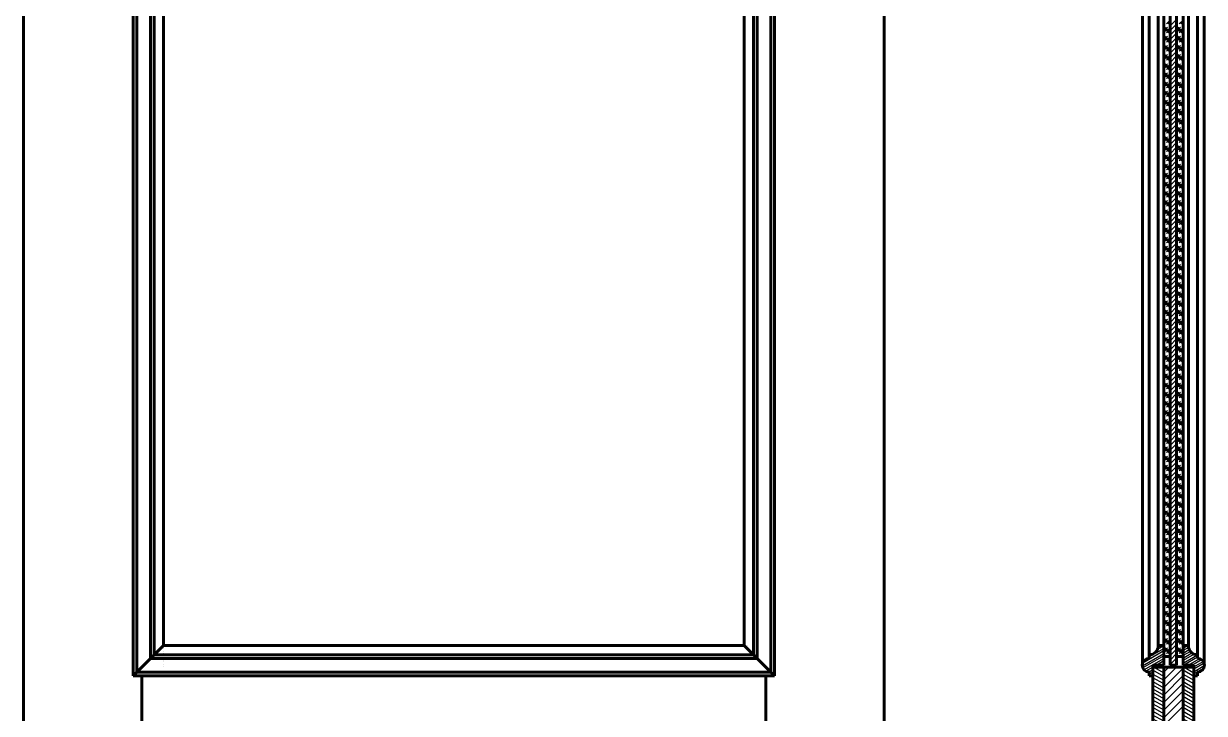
# Model space of a CAD drawing. Header units: inches. Extents: x -4554 to 14101, y -13650 to 2449.
# Drawn here: x 3000 to 4098, y -8783 to -8141 of the extents above; entities that cross this region are included whole.
import ezdxf

# ---------------------------------------------------------------- set-up
doc = ezdxf.new("R2010")
doc.units = ezdxf.units.IN
doc.layers.add('Слой1', color=7, linetype='Continuous')

# ---------------------------------------------------------------- blocks, each defined once
blk = doc.blocks.new('*B199')
at = {"layer": 'Слой1', "linetype": 'Continuous'}
for p, q in [((4078, -8722.3), (4082, -8720)), ((4083.2, -8721.6), (4078, -8724.6)), ((4078, -8726.9), (4083.8, -8723.6)), ((4084.8, -8725.3), (4078, -8729.2)), ((4078, -8731.5), (4086.3, -8726.7)), ((4088.3, -8727.9), (4078, -8733.9)), ((4078, -8736.2), (4091.3, -8728.5)), ((4091.5, -8730.7), (4078.8, -8738)), ((4082.8, -8738), (4093.1, -8732.1)), ((4095.3, -8733.1), (4086.8, -8738)), ((4088, -8739.6), (4096.7, -8734.6)), ((4097.6, -8736.4), (4088, -8741.9)), ((4088, -8744.2), (4097.8, -8738.6)), ((4097.1, -8741.3), (4088, -8746.6)), ((4089.5, -8748), (4091.5, -8746.8))]:
    blk.add_line(p, q, dxfattribs=at)
blk = doc.blocks.new('*B200')
at = {"layer": 'Слой1', "linetype": 'Continuous'}
for p, q in [((4040.2, -8738.7), (4060, -8727.2)), ((4060, -8724.9), (4040.5, -8736.2)), ((4046.5, -8730.4), (4060, -8722.6)), ((4060, -8720.3), (4054.2, -8723.6)), ((4055, -8720.9), (4056.5, -8720)), ((4060, -8729.5), (4040.6, -8740.7)), ((4041.7, -8742.4), (4060, -8731.8)), ((4060, -8734.1), (4053.3, -8738)), ((4057.3, -8738), (4060, -8736.5)), ((4050, -8739.9), (4043.3, -8743.8)), ((4045.9, -8744.6), (4050, -8742.2)), ((4050, -8744.5), (4046.5, -8746.6)), ((4048, -8748), (4050, -8746.8))]:
    blk.add_line(p, q, dxfattribs=at)
blk = doc.blocks.new('*B203')
at = {"layer": 'Слой1', "linetype": 'Continuous'}
for p, q in [((4088, -8748.7), (4078, -8742.9)), ((4078, -8746.4), (4088, -8752.1)), ((4088, -8755.6), (4078, -8749.8)), ((4079, -8740), (4088, -8745.2)), ((4088, -8741.7), (4085, -8740)), ((4078, -8753.3), (4088, -8759.1)), ((4088, -8762.5), (4078, -8756.7)), ((4078, -8760.2), (4088, -8766)), ((4088, -8769.4), (4078, -8763.7)), ((4078, -8767.1), (4088, -8772.9)), ((4088, -8776.4), (4078, -8770.6)), ((4078, -8774.1), (4088, -8779.8)), ((4088, -8783.3), (4078, -8777.5)), ((4078, -8781), (4088, -8786.8)), ((4088, -8790.2), (4078, -8784.5)), ((4078, -8787.9), (4088, -8793.7)), ((4088, -8797.2), (4078, -8791.4)), ((4078, -8794.8), (4088, -8800.6)), ((4088, -8804.1), (4078, -8798.3)), ((4078, -8801.8), (4088, -8807.5)), ((4088, -8811), (4078, -8805.2)), ((4078, -8808.7), (4088, -8814.5)), ((4088, -8817.9), (4078, -8812.2)), ((4078, -8815.6), (4088, -8821.4)), ((4088, -8824.9), (4078, -8819.1)), ((4078, -8822.6), (4088, -8828.3)), ((4088, -8831.8), (4078, -8826)), ((4078, -8829.5), (4088, -8835.3)), ((4088, -8838.7), (4078, -8833)), ((4078, -8836.4), (4088, -8842.2)), ((4088, -8845.7), (4078, -8839.9)), ((4078, -8843.3), (4088, -8849.1)), ((4083.5, -8850), (4078, -8846.8))]:
    blk.add_line(p, q, dxfattribs=at)
blk = doc.blocks.new('*B204')
at = {"layer": 'Слой1', "linetype": 'Continuous'}
for p, q in [((4060, -8748.7), (4050, -8742.9)), ((4050, -8746.4), (4060, -8752.1)), ((4060, -8755.6), (4050, -8749.8)), ((4051, -8740), (4060, -8745.2)), ((4060, -8741.7), (4057, -8740)), ((4050, -8753.3), (4060, -8759.1)), ((4060, -8762.5), (4050, -8756.7)), ((4050, -8760.2), (4060, -8766)), ((4060, -8769.4), (4050, -8763.7)), ((4050, -8767.1), (4060, -8772.9)), ((4060, -8776.4), (4050, -8770.6)), ((4050, -8774.1), (4060, -8779.8)), ((4060, -8783.3), (4050, -8777.5)), ((4050, -8781), (4060, -8786.8)), ((4060, -8790.2), (4050, -8784.5)), ((4050, -8787.9), (4060, -8793.7)), ((4060, -8797.2), (4050, -8791.4)), ((4050, -8794.8), (4060, -8800.6)), ((4060, -8804.1), (4050, -8798.3)), ((4050, -8801.8), (4060, -8807.5)), ((4060, -8811), (4050, -8805.2)), ((4050, -8808.7), (4060, -8814.5)), ((4060, -8817.9), (4050, -8812.2)), ((4050, -8815.6), (4060, -8821.4)), ((4060, -8824.9), (4050, -8819.1)), ((4050, -8822.6), (4060, -8828.3)), ((4060, -8831.8), (4050, -8826)), ((4050, -8829.5), (4060, -8835.3)), ((4060, -8838.7), (4050, -8833)), ((4050, -8836.4), (4060, -8842.2)), ((4060, -8845.7), (4050, -8839.9)), ((4050, -8843.3), (4060, -8849.1)), ((4055.5, -8850), (4050, -8846.8))]:
    blk.add_line(p, q, dxfattribs=at)
blk = doc.blocks.new('*B211')
at = {"layer": 'Слой1', "linetype": 'Continuous'}
for p, q in [((4060, -8751.8), (4071.8, -8740)), ((4064.7, -8740), (4060, -8744.7)), ((4078, -8740.9), (4060, -8758.9)), ((4060, -8765.9), (4078, -8747.9)), ((4078, -8755), (4060, -8773)), ((4060, -8780.1), (4078, -8762.1)), ((4078, -8769.1), (4060, -8787.1)), ((4060, -8794.2), (4078, -8776.2))]:
    blk.add_line(p, q, dxfattribs=at)
blk = doc.blocks.new('*B212')
at = {"layer": 'Слой1', "linetype": 'Continuous'}
for p, q in [((4072, -8137.7), (4066, -8143.7)), ((4066, -8147.9), (4072, -8141.9)), ((4072, -8146.2), (4066, -8152.2)), ((4066, -8156.4), (4072, -8150.4)), ((4072, -8154.6), (4066, -8160.6)), ((4066, -8164.9), (4072, -8158.9)), ((4072, -8163.1), (4066, -8169.1)), ((4066, -8173.4), (4072, -8167.4)), ((4072, -8171.6), (4066, -8177.6)), ((4066, -8181.9), (4072, -8175.9)), ((4072, -8180.1), (4066, -8186.1)), ((4066, -8190.3), (4072, -8184.3)), ((4072, -8188.6), (4066, -8194.6)), ((4066, -8198.8), (4072, -8192.8)), ((4072, -8197.1), (4066, -8203.1)), ((4066, -8207.3), (4072, -8201.3)), ((4072, -8205.5), (4066, -8211.5)), ((4066, -8215.8), (4072, -8209.8)), ((4072, -8214), (4066, -8220)), ((4066, -8224.3), (4072, -8218.3)), ((4072, -8222.5), (4066, -8228.5)), ((4066, -8232.8), (4072, -8226.8)), ((4072, -8231), (4066, -8237)), ((4066, -8241.2), (4072, -8235.2)), ((4072, -8239.5), (4066, -8245.5)), ((4066, -8249.7), (4072, -8243.7)), ((4072, -8248), (4066, -8254)), ((4066, -8258.2), (4072, -8252.2)), ((4072, -8256.5), (4066, -8262.5)), ((4066, -8266.7), (4072, -8260.7)), ((4072, -8264.9), (4066, -8270.9)), ((4066, -8275.2), (4072, -8269.2)), ((4072, -8273.4), (4066, -8279.4)), ((4066, -8283.7), (4072, -8277.7)), ((4072, -8281.9), (4066, -8287.9)), ((4066, -8292.2), (4072, -8286.2)), ((4072, -8290.4), (4066, -8296.4)), ((4066, -8300.6), (4072, -8294.6)), ((4072, -8298.9), (4066, -8304.9)), ((4066, -8309.1), (4072, -8303.1)), ((4072, -8307.4), (4066, -8313.4)), ((4066, -8317.6), (4072, -8311.6)), ((4072, -8315.9), (4066, -8321.9)), ((4066, -8326.1), (4072, -8320.1)), ((4072, -8324.3), (4066, -8330.3)), ((4066, -8334.6), (4072, -8328.6)), ((4072, -8332.8), (4066, -8338.8)), ((4066, -8343.1), (4072, -8337.1)), ((4072, -8341.3), (4066, -8347.3)), ((4066, -8351.6), (4072, -8345.6)), ((4072, -8349.8), (4066, -8355.8)), ((4066, -8360), (4072, -8354)), ((4072, -8358.3), (4066, -8364.3)), ((4066, -8368.5), (4072, -8362.5)), ((4072, -8366.8), (4066, -8372.8)), ((4066, -8377), (4072, -8371)), ((4072, -8375.3), (4066, -8381.3)), ((4066, -8385.5), (4072, -8379.5)), ((4072, -8383.7), (4066, -8389.7)), ((4066, -8394), (4072, -8388)), ((4072, -8392.2), (4066, -8398.2)), ((4066, -8402.5), (4072, -8396.5)), ((4072, -8400.7), (4066, -8406.7)), ((4066, -8411), (4072, -8405)), ((4072, -8409.2), (4066, -8415.2)), ((4066, -8419.4), (4072, -8413.4)), ((4072, -8417.7), (4066, -8423.7)), ((4066, -8427.9), (4072, -8421.9)), ((4072, -8426.2), (4066, -8432.2)), ((4066, -8436.4), (4072, -8430.4)), ((4072, -8434.7), (4066, -8440.7)), ((4066, -8444.9), (4072, -8438.9)), ((4072, -8443.1), (4066, -8449.1)), ((4066, -8453.4), (4072, -8447.4)), ((4072, -8451.6), (4066, -8457.6)), ((4066, -8461.9), (4072, -8455.9)), ((4072, -8460.1), (4066, -8466.1)), ((4066, -8470.3), (4072, -8464.3)), ((4072, -8468.6), (4066, -8474.6)), ((4066, -8478.8), (4072, -8472.8)), ((4072, -8477.1), (4066, -8483.1)), ((4066, -8487.3), (4072, -8481.3)), ((4072, -8485.6), (4066, -8491.6)), ((4066, -8495.8), (4072, -8489.8)), ((4072, -8494), (4066, -8500)), ((4066, -8504.3), (4072, -8498.3)), ((4072, -8502.5), (4066, -8508.5)), ((4066, -8512.8), (4072, -8506.8)), ((4072, -8511), (4066, -8517)), ((4066, -8521.3), (4072, -8515.3)), ((4072, -8519.5), (4066, -8525.5)), ((4066, -8529.7), (4072, -8523.7)), ((4072, -8528), (4066, -8534)), ((4066, -8538.2), (4072, -8532.2)), ((4072, -8536.5), (4066, -8542.5)), ((4066, -8546.7), (4072, -8540.7)), ((4072, -8545), (4066, -8551)), ((4066, -8555.2), (4072, -8549.2)), ((4072, -8553.4), (4066, -8559.4)), ((4066, -8563.7), (4072, -8557.7)), ((4072, -8561.9), (4066, -8567.9)), ((4066, -8572.2), (4072, -8566.2)), ((4072, -8570.4), (4066, -8576.4)), ((4066, -8580.7), (4072, -8574.7)), ((4072, -8578.9), (4066, -8584.9)), ((4066, -8589.1), (4072, -8583.1)), ((4072, -8587.4), (4066, -8593.4)), ((4066, -8597.6), (4072, -8591.6)), ((4072, -8595.9), (4066, -8601.9)), ((4066, -8606.1), (4072, -8600.1)), ((4072, -8604.4), (4066, -8610.4)), ((4066, -8614.6), (4072, -8608.6)), ((4072, -8612.8), (4066, -8618.8)), ((4066, -8623.1), (4072, -8617.1)), ((4072, -8621.3), (4066, -8627.3)), ((4066, -8631.6), (4072, -8625.6)), ((4072, -8629.8), (4066, -8635.8)), ((4066, -8640.1), (4072, -8634.1)), ((4072, -8638.3), (4066, -8644.3)), ((4066, -8648.5), (4072, -8642.5)), ((4072, -8646.8), (4066, -8652.8)), ((4066, -8657), (4072, -8651)), ((4072, -8655.3), (4066, -8661.3)), ((4066, -8665.5), (4072, -8659.5)), ((4072, -8663.8), (4066, -8669.8)), ((4066, -8674), (4072, -8668)), ((4072, -8672.2), (4066, -8678.2)), ((4066, -8682.5), (4072, -8676.5)), ((4072, -8680.7), (4066, -8686.7)), ((4066, -8691), (4072, -8685)), ((4072, -8689.2), (4066, -8695.2)), ((4066, -8699.5), (4072, -8693.5)), ((4072, -8697.7), (4066, -8703.7)), ((4066, -8707.9), (4072, -8701.9)), ((4072, -8706.2), (4066, -8712.2)), ((4066, -8716.4), (4072, -8710.4)), ((4072, -8714.7), (4066, -8720.7)), ((4066, -8724.9), (4072, -8718.9)), ((4072, -8723.2), (4066, -8729.2)), ((4066, -8733.4), (4072, -8727.4)), ((4072, -8731.6), (4066, -8737.6)), ((4069.9, -8738), (4072, -8735.9))]:
    blk.add_line(p, q, dxfattribs=at)
blk = doc.blocks.new('*B236')
at = {"layer": 'Слой1', "linetype": 'Continuous'}
for p, q in [((4072, -8148.4), (4075.5, -8144.9)), ((4072, -8147), (4074.1, -8144.9)), ((4078, -8138.2), (4074.5, -8141.7)), ((4078, -8139.6), (4075.9, -8141.7)), ((4072, -8156.9), (4075.5, -8153.3)), ((4072, -8155.5), (4074.1, -8153.3)), ((4073.4, -8148.4), (4075.5, -8146.3)), ((4073.4, -8156.9), (4075.5, -8154.8)), ((4078, -8146.6), (4074.5, -8150.2)), ((4076.6, -8146.6), (4074.5, -8148.8)), ((4078, -8155.1), (4074.5, -8158.7)), ((4076.6, -8155.1), (4074.5, -8157.2)), ((4078, -8148.1), (4075.9, -8150.2)), ((4078, -8156.5), (4075.9, -8158.7)), ((4072, -8165.4), (4075.5, -8161.8)), ((4072, -8164), (4074.1, -8161.8)), ((4073.4, -8165.4), (4075.5, -8163.2)), ((4078, -8163.6), (4074.5, -8167.1)), ((4076.6, -8163.6), (4074.5, -8165.7)), ((4078, -8165), (4075.9, -8167.1)), ((4072, -8173.9), (4075.5, -8170.3)), ((4072, -8172.4), (4074.1, -8170.3)), ((4072, -8182.3), (4075.5, -8178.8)), ((4072, -8180.9), (4074.1, -8178.8)), ((4073.4, -8173.9), (4075.5, -8171.7)), ((4078, -8172.1), (4074.5, -8175.6)), ((4076.6, -8172.1), (4074.5, -8174.2)), ((4078, -8173.5), (4075.9, -8175.6)), ((4072, -8190.8), (4075.5, -8187.3)), ((4072, -8189.4), (4074.1, -8187.3)), ((4073.4, -8182.3), (4075.5, -8180.2)), ((4073.4, -8190.8), (4075.5, -8188.7)), ((4078, -8180.6), (4074.5, -8184.1)), ((4076.6, -8180.6), (4074.5, -8182.7)), ((4078, -8189.1), (4074.5, -8192.6)), ((4076.6, -8189.1), (4074.5, -8191.2)), ((4078, -8182), (4075.9, -8184.1)), ((4072, -8199.3), (4075.5, -8195.8)), ((4072, -8197.9), (4074.1, -8195.8)), ((4073.4, -8199.3), (4075.5, -8197.2)), ((4078, -8197.5), (4074.5, -8201.1)), ((4076.6, -8197.5), (4074.5, -8199.7)), ((4078, -8190.5), (4075.9, -8192.6)), ((4078, -8199), (4075.9, -8201.1)), ((4072, -8207.8), (4075.5, -8204.3)), ((4072, -8206.4), (4074.1, -8204.3)), ((4073.4, -8207.8), (4075.5, -8205.7)), ((4078, -8206), (4074.5, -8209.6)), ((4076.6, -8206), (4074.5, -8208.2)), ((4078, -8207.4), (4075.9, -8209.6)), ((4072, -8216.3), (4075.5, -8212.7)), ((4072, -8214.9), (4074.1, -8212.7)), ((4072, -8224.8), (4075.5, -8221.2)), ((4072, -8223.3), (4074.1, -8221.2)), ((4073.4, -8216.3), (4075.5, -8214.2)), ((4073.4, -8224.8), (4075.5, -8222.6)), ((4078, -8214.5), (4074.5, -8218.1)), ((4076.6, -8214.5), (4074.5, -8216.6)), ((4078, -8215.9), (4075.9, -8218.1)), ((4072, -8233.2), (4075.5, -8229.7)), ((4072, -8231.8), (4074.1, -8229.7)), ((4073.4, -8233.2), (4075.5, -8231.1)), ((4078, -8223), (4074.5, -8226.5)), ((4076.6, -8223), (4074.5, -8225.1)), ((4078, -8231.5), (4074.5, -8235)), ((4076.6, -8231.5), (4074.5, -8233.6)), ((4078, -8224.4), (4075.9, -8226.5)), ((4078, -8232.9), (4075.9, -8235)), ((4072, -8241.7), (4075.5, -8238.2)), ((4072, -8240.3), (4074.1, -8238.2)), ((4073.4, -8241.7), (4075.5, -8239.6)), ((4078, -8240), (4074.5, -8243.5)), ((4076.6, -8240), (4074.5, -8242.1)), ((4078, -8241.4), (4075.9, -8243.5)), ((4072, -8250.2), (4075.5, -8246.7)), ((4072, -8248.8), (4074.1, -8246.7)), ((4072, -8258.7), (4075.5, -8255.2)), ((4072, -8257.3), (4074.1, -8255.2)), ((4073.4, -8250.2), (4075.5, -8248.1)), ((4078, -8248.5), (4074.5, -8252)), ((4076.6, -8248.5), (4074.5, -8250.6)), ((4078, -8249.9), (4075.9, -8252)), ((4072, -8267.2), (4075.5, -8263.7)), ((4072, -8265.8), (4074.1, -8263.7)), ((4073.4, -8258.7), (4075.5, -8256.6)), ((4073.4, -8267.2), (4075.5, -8265.1)), ((4078, -8256.9), (4074.5, -8260.5)), ((4076.6, -8256.9), (4074.5, -8259.1)), ((4078, -8265.4), (4074.5, -8269)), ((4076.6, -8265.4), (4074.5, -8267.6)), ((4078, -8258.4), (4075.9, -8260.5)), ((4072, -8275.7), (4075.5, -8272.1)), ((4072, -8274.3), (4074.1, -8272.1)), ((4073.4, -8275.7), (4075.5, -8273.6)), ((4078, -8273.9), (4074.5, -8277.5)), ((4076.6, -8273.9), (4074.5, -8276)), ((4078, -8266.8), (4075.9, -8269)), ((4078, -8275.3), (4075.9, -8277.5)), ((4072, -8284.2), (4075.5, -8280.6)), ((4072, -8282.7), (4074.1, -8280.6)), ((4073.4, -8284.2), (4075.5, -8282)), ((4078, -8282.4), (4074.5, -8285.9)), ((4076.6, -8282.4), (4074.5, -8284.5)), ((4078, -8283.8), (4075.9, -8285.9)), ((4072, -8292.6), (4075.5, -8289.1)), ((4072, -8291.2), (4074.1, -8289.1)), ((4072, -8301.1), (4075.5, -8297.6)), ((4072, -8299.7), (4074.1, -8297.6)), ((4073.4, -8292.6), (4075.5, -8290.5)), ((4073.4, -8301.1), (4075.5, -8299)), ((4078, -8290.9), (4074.5, -8294.4)), ((4076.6, -8290.9), (4074.5, -8293)), ((4078, -8299.4), (4074.5, -8302.9)), ((4076.6, -8299.4), (4074.5, -8301.5)), ((4078, -8292.3), (4075.9, -8294.4)), ((4072, -8309.6), (4075.5, -8306.1)), ((4072, -8308.2), (4074.1, -8306.1)), ((4073.4, -8309.6), (4075.5, -8307.5)), ((4078, -8307.9), (4074.5, -8311.4)), ((4076.6, -8307.9), (4074.5, -8310)), ((4078, -8300.8), (4075.9, -8302.9)), ((4078, -8309.3), (4075.9, -8311.4)), ((4072, -8318.1), (4075.5, -8314.6)), ((4072, -8316.7), (4074.1, -8314.6)), ((4073.4, -8318.1), (4075.5, -8316)), ((4078, -8316.3), (4074.5, -8319.9)), ((4076.6, -8316.3), (4074.5, -8318.5)), ((4078, -8317.8), (4075.9, -8319.9)), ((4072, -8326.6), (4075.5, -8323)), ((4072, -8325.2), (4074.1, -8323)), ((4072, -8335.1), (4075.5, -8331.5)), ((4072, -8333.7), (4074.1, -8331.5)), ((4073.4, -8326.6), (4075.5, -8324.5)), ((4078, -8324.8), (4074.5, -8328.4)), ((4076.6, -8324.8), (4074.5, -8326.9)), ((4078, -8326.2), (4075.9, -8328.4)), ((4072, -8343.6), (4075.5, -8340)), ((4072, -8342.1), (4074.1, -8340)), ((4073.4, -8335.1), (4075.5, -8332.9)), ((4073.4, -8343.6), (4075.5, -8341.4)), ((4078, -8333.3), (4074.5, -8336.8)), ((4076.6, -8333.3), (4074.5, -8335.4)), ((4078, -8341.8), (4074.5, -8345.3)), ((4076.6, -8341.8), (4074.5, -8343.9)), ((4078, -8334.7), (4075.9, -8336.8)), ((4078, -8343.2), (4075.9, -8345.3)), ((4072, -8352), (4075.5, -8348.5)), ((4072, -8350.6), (4074.1, -8348.5)), ((4073.4, -8352), (4075.5, -8349.9)), ((4078, -8350.3), (4074.5, -8353.8)), ((4076.6, -8350.3), (4074.5, -8352.4)), ((4078, -8351.7), (4075.9, -8353.8)), ((4072, -8360.5), (4075.5, -8357)), ((4072, -8359.1), (4074.1, -8357)), ((4072, -8369), (4075.5, -8365.5)), ((4072, -8367.6), (4074.1, -8365.5)), ((4073.4, -8360.5), (4075.5, -8358.4)), ((4078, -8358.8), (4074.5, -8362.3)), ((4076.6, -8358.8), (4074.5, -8360.9)), ((4078, -8360.2), (4075.9, -8362.3)), ((4072, -8377.5), (4075.5, -8374)), ((4072, -8376.1), (4074.1, -8374)), ((4073.4, -8369), (4075.5, -8366.9)), ((4073.4, -8377.5), (4075.5, -8375.4)), ((4078, -8367.3), (4074.5, -8370.8)), ((4076.6, -8367.3), (4074.5, -8369.4)), ((4078, -8375.7), (4074.5, -8379.3)), ((4076.6, -8375.7), (4074.5, -8377.9)), ((4078, -8368.7), (4075.9, -8370.8)), ((4072, -8386), (4075.5, -8382.4)), ((4072, -8384.6), (4074.1, -8382.4)), ((4073.4, -8386), (4075.5, -8383.9)), ((4078, -8384.2), (4074.5, -8387.8)), ((4076.6, -8384.2), (4074.5, -8386.3)), ((4078, -8377.2), (4075.9, -8379.3)), ((4078, -8385.6), (4075.9, -8387.8)), ((4072, -8394.5), (4075.5, -8390.9)), ((4072, -8393.1), (4074.1, -8390.9)), ((4073.4, -8394.5), (4075.5, -8392.3)), ((4078, -8392.7), (4074.5, -8396.2)), ((4076.6, -8392.7), (4074.5, -8394.8)), ((4078, -8394.1), (4075.9, -8396.2)), ((4072, -8403), (4075.5, -8399.4)), ((4072, -8401.5), (4074.1, -8399.4)), ((4072, -8411.4), (4075.5, -8407.9)), ((4072, -8410), (4074.1, -8407.9)), ((4073.4, -8403), (4075.5, -8400.8)), ((4073.4, -8411.4), (4075.5, -8409.3)), ((4078, -8401.2), (4074.5, -8404.7)), ((4076.6, -8401.2), (4074.5, -8403.3)), ((4078, -8402.6), (4075.9, -8404.7)), ((4072, -8419.9), (4075.5, -8416.4)), ((4072, -8418.5), (4074.1, -8416.4)), ((4073.4, -8419.9), (4075.5, -8417.8)), ((4078, -8409.7), (4074.5, -8413.2)), ((4076.6, -8409.7), (4074.5, -8411.8)), ((4078, -8418.2), (4074.5, -8421.7)), ((4076.6, -8418.2), (4074.5, -8420.3)), ((4078, -8411.1), (4075.9, -8413.2)), ((4078, -8419.6), (4075.9, -8421.7)), ((4072, -8428.4), (4075.5, -8424.9)), ((4072, -8427), (4074.1, -8424.9)), ((4073.4, -8428.4), (4075.5, -8426.3)), ((4078, -8426.7), (4074.5, -8430.2)), ((4076.6, -8426.7), (4074.5, -8428.8)), ((4078, -8428.1), (4075.9, -8430.2)), ((4072, -8436.9), (4075.5, -8433.4)), ((4072, -8435.5), (4074.1, -8433.4)), ((4072, -8445.4), (4075.5, -8441.8)), ((4072, -8444), (4074.1, -8441.8)), ((4073.4, -8436.9), (4075.5, -8434.8)), ((4078, -8435.1), (4074.5, -8438.7)), ((4076.6, -8435.1), (4074.5, -8437.3)), ((4078, -8436.6), (4075.9, -8438.7)), ((4072, -8453.9), (4075.5, -8450.3)), ((4072, -8452.5), (4074.1, -8450.3)), ((4073.4, -8445.4), (4075.5, -8443.3)), ((4073.4, -8453.9), (4075.5, -8451.7)), ((4078, -8443.6), (4074.5, -8447.2)), ((4076.6, -8443.6), (4074.5, -8445.7)), ((4078, -8452.1), (4074.5, -8455.6)), ((4076.6, -8452.1), (4074.5, -8454.2)), ((4078, -8445), (4075.9, -8447.2)), ((4072, -8462.3), (4075.5, -8458.8)), ((4072, -8460.9), (4074.1, -8458.8)), ((4073.4, -8462.3), (4075.5, -8460.2)), ((4078, -8460.6), (4074.5, -8464.1)), ((4076.6, -8460.6), (4074.5, -8462.7)), ((4078, -8453.5), (4075.9, -8455.6)), ((4078, -8462), (4075.9, -8464.1)), ((4072, -8470.8), (4075.5, -8467.3)), ((4072, -8469.4), (4074.1, -8467.3)), ((4073.4, -8470.8), (4075.5, -8468.7)), ((4078, -8469.1), (4074.5, -8472.6)), ((4076.6, -8469.1), (4074.5, -8471.2)), ((4078, -8470.5), (4075.9, -8472.6)), ((4072, -8479.3), (4075.5, -8475.8)), ((4072, -8477.9), (4074.1, -8475.8)), ((4072, -8487.8), (4075.5, -8484.3)), ((4072, -8486.4), (4074.1, -8484.3)), ((4073.4, -8479.3), (4075.5, -8477.2)), ((4073.4, -8487.8), (4075.5, -8485.7)), ((4078, -8477.6), (4074.5, -8481.1)), ((4076.6, -8477.6), (4074.5, -8479.7)), ((4078, -8486), (4074.5, -8489.6)), ((4076.6, -8486), (4074.5, -8488.2)), ((4078, -8479), (4075.9, -8481.1)), ((4072, -8496.3), (4075.5, -8492.8)), ((4072, -8494.9), (4074.1, -8492.8)), ((4073.4, -8496.3), (4075.5, -8494.2)), ((4078, -8494.5), (4074.5, -8498.1)), ((4076.6, -8494.5), (4074.5, -8496.7)), ((4078, -8487.5), (4075.9, -8489.6)), ((4078, -8495.9), (4075.9, -8498.1)), ((4072, -8504.8), (4075.5, -8501.2)), ((4072, -8503.4), (4074.1, -8501.2)), ((4073.4, -8504.8), (4075.5, -8502.7)), ((4078, -8503), (4074.5, -8506.6)), ((4076.6, -8503), (4074.5, -8505.1)), ((4078, -8504.4), (4075.9, -8506.6)), ((4072, -8513.3), (4075.5, -8509.7)), ((4072, -8511.8), (4074.1, -8509.7)), ((4072, -8521.7), (4075.5, -8518.2)), ((4072, -8520.3), (4074.1, -8518.2)), ((4073.4, -8513.3), (4075.5, -8511.1)), ((4078, -8511.5), (4074.5, -8515)), ((4076.6, -8511.5), (4074.5, -8513.6)), ((4078, -8512.9), (4075.9, -8515)), ((4072, -8530.2), (4075.5, -8526.7)), ((4072, -8528.8), (4074.1, -8526.7)), ((4073.4, -8521.7), (4075.5, -8519.6)), ((4073.4, -8530.2), (4075.5, -8528.1)), ((4078, -8520), (4074.5, -8523.5)), ((4076.6, -8520), (4074.5, -8522.1)), ((4078, -8528.5), (4074.5, -8532)), ((4076.6, -8528.5), (4074.5, -8530.6)), ((4078, -8521.4), (4075.9, -8523.5)), ((4078, -8529.9), (4075.9, -8532)), ((4072, -8538.7), (4075.5, -8535.2)), ((4072, -8537.3), (4074.1, -8535.2)), ((4073.4, -8538.7), (4075.5, -8536.6)), ((4078, -8537), (4074.5, -8540.5)), ((4076.6, -8537), (4074.5, -8539.1)), ((4078, -8538.4), (4075.9, -8540.5)), ((4072, -8547.2), (4075.5, -8543.7)), ((4072, -8545.8), (4074.1, -8543.7)), ((4072, -8555.7), (4075.5, -8552.2)), ((4072, -8554.3), (4074.1, -8552.2)), ((4073.4, -8547.2), (4075.5, -8545.1)), ((4078, -8545.4), (4074.5, -8549)), ((4076.6, -8545.4), (4074.5, -8547.6)), ((4078, -8546.9), (4075.9, -8549)), ((4072, -8564.2), (4075.5, -8560.6)), ((4072, -8562.8), (4074.1, -8560.6)), ((4073.4, -8555.7), (4075.5, -8553.6)), ((4073.4, -8564.2), (4075.5, -8562.1)), ((4078, -8553.9), (4074.5, -8557.5)), ((4076.6, -8553.9), (4074.5, -8556.1)), ((4078, -8562.4), (4074.5, -8566)), ((4076.6, -8562.4), (4074.5, -8564.5)), ((4078, -8555.3), (4075.9, -8557.5)), ((4072, -8572.7), (4075.5, -8569.1)), ((4072, -8571.2), (4074.1, -8569.1)), ((4073.4, -8572.7), (4075.5, -8570.5)), ((4078, -8570.9), (4074.5, -8574.4)), ((4076.6, -8570.9), (4074.5, -8573)), ((4078, -8563.8), (4075.9, -8566)), ((4078, -8572.3), (4075.9, -8574.4)), ((4072, -8581.1), (4075.5, -8577.6)), ((4072, -8579.7), (4074.1, -8577.6)), ((4073.4, -8581.1), (4075.5, -8579)), ((4078, -8579.4), (4074.5, -8582.9)), ((4076.6, -8579.4), (4074.5, -8581.5)), ((4078, -8580.8), (4075.9, -8582.9)), ((4072, -8589.6), (4075.5, -8586.1)), ((4072, -8588.2), (4074.1, -8586.1)), ((4072, -8598.1), (4075.5, -8594.6)), ((4072, -8596.7), (4074.1, -8594.6)), ((4073.4, -8589.6), (4075.5, -8587.5)), ((4073.4, -8598.1), (4075.5, -8596)), ((4078, -8587.9), (4074.5, -8591.4)), ((4076.6, -8587.9), (4074.5, -8590)), ((4078, -8589.3), (4075.9, -8591.4)), ((4072, -8606.6), (4075.5, -8603.1)), ((4072, -8605.2), (4074.1, -8603.1)), ((4073.4, -8606.6), (4075.5, -8604.5)), ((4078, -8596.4), (4074.5, -8599.9)), ((4076.6, -8596.4), (4074.5, -8598.5)), ((4078, -8604.8), (4074.5, -8608.4)), ((4076.6, -8604.8), (4074.5, -8607)), ((4078, -8597.8), (4075.9, -8599.9)), ((4078, -8606.3), (4075.9, -8608.4)), ((4072, -8615.1), (4075.5, -8611.5)), ((4072, -8613.7), (4074.1, -8611.5)), ((4073.4, -8615.1), (4075.5, -8613)), ((4078, -8613.3), (4074.5, -8616.9)), ((4076.6, -8613.3), (4074.5, -8615.4)), ((4078, -8614.7), (4075.9, -8616.9)), ((4072, -8623.6), (4075.5, -8620)), ((4072, -8622.2), (4074.1, -8620)), ((4072, -8632.1), (4075.5, -8628.5)), ((4072, -8630.6), (4074.1, -8628.5)), ((4073.4, -8623.6), (4075.5, -8621.4)), ((4078, -8621.8), (4074.5, -8625.3)), ((4076.6, -8621.8), (4074.5, -8623.9)), ((4078, -8623.2), (4075.9, -8625.3)), ((4072, -8640.5), (4075.5, -8637)), ((4072, -8639.1), (4074.1, -8637)), ((4073.4, -8632.1), (4075.5, -8629.9)), ((4073.4, -8640.5), (4075.5, -8638.4)), ((4078, -8630.3), (4074.5, -8633.8)), ((4076.6, -8630.3), (4074.5, -8632.4)), ((4078, -8638.8), (4074.5, -8642.3)), ((4076.6, -8638.8), (4074.5, -8640.9)), ((4078, -8631.7), (4075.9, -8633.8)), ((4072, -8649), (4075.5, -8645.5)), ((4072, -8647.6), (4074.1, -8645.5)), ((4073.4, -8649), (4075.5, -8646.9)), ((4078, -8647.3), (4074.5, -8650.8)), ((4076.6, -8647.3), (4074.5, -8649.4)), ((4078, -8640.2), (4075.9, -8642.3)), ((4078, -8648.7), (4075.9, -8650.8)), ((4072, -8657.5), (4075.5, -8654)), ((4072, -8656.1), (4074.1, -8654)), ((4073.4, -8657.5), (4075.5, -8655.4)), ((4078, -8655.8), (4074.5, -8659.3)), ((4076.6, -8655.8), (4074.5, -8657.9)), ((4078, -8657.2), (4075.9, -8659.3)), ((4072, -8666), (4075.5, -8662.5)), ((4072, -8664.6), (4074.1, -8662.5)), ((4072, -8674.5), (4075.5, -8670.9)), ((4072, -8673.1), (4074.1, -8670.9)), ((4073.4, -8666), (4075.5, -8663.9)), ((4073.4, -8674.5), (4075.5, -8672.4)), ((4078, -8664.2), (4074.5, -8667.8)), ((4076.6, -8664.2), (4074.5, -8666.4)), ((4078, -8672.7), (4074.5, -8676.3)), ((4076.6, -8672.7), (4074.5, -8674.8)), ((4078, -8665.7), (4075.9, -8667.8)), ((4072, -8683), (4075.5, -8679.4)), ((4072, -8681.6), (4074.1, -8679.4)), ((4073.4, -8683), (4075.5, -8680.8)), ((4078, -8681.2), (4074.5, -8684.7)), ((4076.6, -8681.2), (4074.5, -8683.3)), ((4078, -8674.1), (4075.9, -8676.3)), ((4078, -8682.6), (4075.9, -8684.7)), ((4072, -8691.5), (4075.5, -8687.9)), ((4072, -8690), (4074.1, -8687.9)), ((4073.4, -8691.5), (4075.5, -8689.3)), ((4078, -8689.7), (4074.5, -8693.2)), ((4076.6, -8689.7), (4074.5, -8691.8)), ((4078, -8691.1), (4075.9, -8693.2)), ((4072, -8699.9), (4075.5, -8696.4)), ((4072, -8698.5), (4074.1, -8696.4)), ((4072, -8708.4), (4075.5, -8704.9)), ((4072, -8707), (4074.1, -8704.9)), ((4073.4, -8699.9), (4075.5, -8697.8)), ((4078, -8698.2), (4074.5, -8701.7)), ((4076.6, -8698.2), (4074.5, -8700.3)), ((4078, -8699.6), (4075.9, -8701.7)), ((4072, -8716.9), (4075.5, -8713.4)), ((4072, -8715.5), (4074.1, -8713.4)), ((4073.4, -8708.4), (4075.5, -8706.3)), ((4073.4, -8716.9), (4075.5, -8714.8)), ((4078, -8706.7), (4074.5, -8710.2)), ((4076.6, -8706.7), (4074.5, -8708.8)), ((4078, -8715.2), (4074.5, -8718.7)), ((4076.6, -8715.2), (4074.5, -8717.3)), ((4078, -8708.1), (4075.9, -8710.2)), ((4078, -8716.6), (4075.9, -8718.7)), ((4072, -8725.4), (4075.5, -8721.9)), ((4072, -8724), (4074.1, -8721.9)), ((4073.4, -8725.4), (4075.5, -8723.3)), ((4078, -8723.6), (4074.5, -8727.2)), ((4076.6, -8723.6), (4074.5, -8725.8)), ((4078, -8725.1), (4075.9, -8727.2))]:
    blk.add_line(p, q, dxfattribs=at)
blk = doc.blocks.new('*B237')
at = {"layer": 'Слой1', "linetype": 'Continuous'}
for p, q in [((4060, -8148.4), (4063.5, -8144.9)), ((4060, -8147), (4062.1, -8144.9)), ((4066, -8138.2), (4062.5, -8141.7)), ((4066, -8139.6), (4063.9, -8141.7)), ((4060, -8156.9), (4063.5, -8153.3)), ((4060, -8155.5), (4062.1, -8153.3)), ((4061.4, -8148.4), (4063.5, -8146.3)), ((4061.4, -8156.9), (4063.5, -8154.8)), ((4066, -8146.6), (4062.5, -8150.2)), ((4064.6, -8146.6), (4062.5, -8148.8)), ((4066, -8155.1), (4062.5, -8158.7)), ((4064.6, -8155.1), (4062.5, -8157.2)), ((4066, -8148.1), (4063.9, -8150.2)), ((4066, -8156.5), (4063.9, -8158.7)), ((4060, -8165.4), (4063.5, -8161.8)), ((4060, -8164), (4062.1, -8161.8)), ((4061.4, -8165.4), (4063.5, -8163.2)), ((4066, -8163.6), (4062.5, -8167.1)), ((4064.6, -8163.6), (4062.5, -8165.7)), ((4066, -8165), (4063.9, -8167.1)), ((4060, -8173.9), (4063.5, -8170.3)), ((4060, -8172.4), (4062.1, -8170.3)), ((4060, -8182.3), (4063.5, -8178.8)), ((4060, -8180.9), (4062.1, -8178.8)), ((4061.4, -8173.9), (4063.5, -8171.7)), ((4066, -8172.1), (4062.5, -8175.6)), ((4064.6, -8172.1), (4062.5, -8174.2)), ((4066, -8173.5), (4063.9, -8175.6)), ((4060, -8190.8), (4063.5, -8187.3)), ((4060, -8189.4), (4062.1, -8187.3)), ((4061.4, -8182.3), (4063.5, -8180.2)), ((4061.4, -8190.8), (4063.5, -8188.7)), ((4066, -8180.6), (4062.5, -8184.1)), ((4064.6, -8180.6), (4062.5, -8182.7)), ((4066, -8189.1), (4062.5, -8192.6)), ((4064.6, -8189.1), (4062.5, -8191.2)), ((4066, -8182), (4063.9, -8184.1)), ((4060, -8199.3), (4063.5, -8195.8)), ((4060, -8197.9), (4062.1, -8195.8)), ((4061.4, -8199.3), (4063.5, -8197.2)), ((4066, -8197.5), (4062.5, -8201.1)), ((4064.6, -8197.5), (4062.5, -8199.7)), ((4066, -8190.5), (4063.9, -8192.6)), ((4066, -8199), (4063.9, -8201.1)), ((4060, -8207.8), (4063.5, -8204.3)), ((4060, -8206.4), (4062.1, -8204.3)), ((4061.4, -8207.8), (4063.5, -8205.7)), ((4066, -8206), (4062.5, -8209.6)), ((4064.6, -8206), (4062.5, -8208.2)), ((4066, -8207.4), (4063.9, -8209.6)), ((4060, -8216.3), (4063.5, -8212.7)), ((4060, -8214.9), (4062.1, -8212.7)), ((4060, -8224.8), (4063.5, -8221.2)), ((4060, -8223.3), (4062.1, -8221.2)), ((4061.4, -8216.3), (4063.5, -8214.2)), ((4061.4, -8224.8), (4063.5, -8222.6)), ((4066, -8214.5), (4062.5, -8218.1)), ((4064.6, -8214.5), (4062.5, -8216.6)), ((4066, -8215.9), (4063.9, -8218.1)), ((4060, -8233.2), (4063.5, -8229.7)), ((4060, -8231.8), (4062.1, -8229.7)), ((4061.4, -8233.2), (4063.5, -8231.1)), ((4066, -8223), (4062.5, -8226.5)), ((4064.6, -8223), (4062.5, -8225.1)), ((4066, -8231.5), (4062.5, -8235)), ((4064.6, -8231.5), (4062.5, -8233.6)), ((4066, -8224.4), (4063.9, -8226.5)), ((4066, -8232.9), (4063.9, -8235)), ((4060, -8241.7), (4063.5, -8238.2)), ((4060, -8240.3), (4062.1, -8238.2)), ((4061.4, -8241.7), (4063.5, -8239.6)), ((4066, -8240), (4062.5, -8243.5)), ((4064.6, -8240), (4062.5, -8242.1)), ((4066, -8241.4), (4063.9, -8243.5)), ((4060, -8250.2), (4063.5, -8246.7)), ((4060, -8248.8), (4062.1, -8246.7)), ((4060, -8258.7), (4063.5, -8255.2)), ((4060, -8257.3), (4062.1, -8255.2)), ((4061.4, -8250.2), (4063.5, -8248.1)), ((4066, -8248.5), (4062.5, -8252)), ((4064.6, -8248.5), (4062.5, -8250.6)), ((4066, -8249.9), (4063.9, -8252)), ((4060, -8267.2), (4063.5, -8263.7)), ((4060, -8265.8), (4062.1, -8263.7)), ((4061.4, -8258.7), (4063.5, -8256.6)), ((4061.4, -8267.2), (4063.5, -8265.1)), ((4066, -8256.9), (4062.5, -8260.5)), ((4064.6, -8256.9), (4062.5, -8259.1)), ((4066, -8265.4), (4062.5, -8269)), ((4064.6, -8265.4), (4062.5, -8267.6)), ((4066, -8258.4), (4063.9, -8260.5)), ((4060, -8275.7), (4063.5, -8272.1)), ((4060, -8274.3), (4062.1, -8272.1)), ((4061.4, -8275.7), (4063.5, -8273.6)), ((4066, -8273.9), (4062.5, -8277.5)), ((4064.6, -8273.9), (4062.5, -8276)), ((4066, -8266.8), (4063.9, -8269)), ((4066, -8275.3), (4063.9, -8277.5)), ((4060, -8284.2), (4063.5, -8280.6)), ((4060, -8282.7), (4062.1, -8280.6)), ((4061.4, -8284.2), (4063.5, -8282)), ((4066, -8282.4), (4062.5, -8285.9)), ((4064.6, -8282.4), (4062.5, -8284.5)), ((4066, -8283.8), (4063.9, -8285.9)), ((4060, -8292.6), (4063.5, -8289.1)), ((4060, -8291.2), (4062.1, -8289.1)), ((4060, -8301.1), (4063.5, -8297.6)), ((4060, -8299.7), (4062.1, -8297.6)), ((4061.4, -8292.6), (4063.5, -8290.5)), ((4061.4, -8301.1), (4063.5, -8299)), ((4066, -8290.9), (4062.5, -8294.4)), ((4064.6, -8290.9), (4062.5, -8293)), ((4066, -8299.4), (4062.5, -8302.9)), ((4064.6, -8299.4), (4062.5, -8301.5)), ((4066, -8292.3), (4063.9, -8294.4)), ((4060, -8309.6), (4063.5, -8306.1)), ((4060, -8308.2), (4062.1, -8306.1)), ((4061.4, -8309.6), (4063.5, -8307.5)), ((4066, -8307.9), (4062.5, -8311.4)), ((4064.6, -8307.9), (4062.5, -8310)), ((4066, -8300.8), (4063.9, -8302.9)), ((4066, -8309.3), (4063.9, -8311.4)), ((4060, -8318.1), (4063.5, -8314.6)), ((4060, -8316.7), (4062.1, -8314.6)), ((4061.4, -8318.1), (4063.5, -8316)), ((4066, -8316.3), (4062.5, -8319.9)), ((4064.6, -8316.3), (4062.5, -8318.5)), ((4066, -8317.8), (4063.9, -8319.9)), ((4060, -8326.6), (4063.5, -8323)), ((4060, -8325.2), (4062.1, -8323)), ((4060, -8335.1), (4063.5, -8331.5)), ((4060, -8333.7), (4062.1, -8331.5)), ((4061.4, -8326.6), (4063.5, -8324.5)), ((4066, -8324.8), (4062.5, -8328.4)), ((4064.6, -8324.8), (4062.5, -8326.9)), ((4066, -8326.2), (4063.9, -8328.4)), ((4060, -8343.6), (4063.5, -8340)), ((4060, -8342.1), (4062.1, -8340)), ((4061.4, -8335.1), (4063.5, -8332.9)), ((4061.4, -8343.6), (4063.5, -8341.4)), ((4066, -8333.3), (4062.5, -8336.8)), ((4064.6, -8333.3), (4062.5, -8335.4)), ((4066, -8341.8), (4062.5, -8345.3)), ((4064.6, -8341.8), (4062.5, -8343.9)), ((4066, -8334.7), (4063.9, -8336.8)), ((4066, -8343.2), (4063.9, -8345.3)), ((4060, -8352), (4063.5, -8348.5)), ((4060, -8350.6), (4062.1, -8348.5)), ((4061.4, -8352), (4063.5, -8349.9)), ((4066, -8350.3), (4062.5, -8353.8)), ((4064.6, -8350.3), (4062.5, -8352.4)), ((4066, -8351.7), (4063.9, -8353.8)), ((4060, -8360.5), (4063.5, -8357)), ((4060, -8359.1), (4062.1, -8357)), ((4060, -8369), (4063.5, -8365.5)), ((4060, -8367.6), (4062.1, -8365.5)), ((4061.4, -8360.5), (4063.5, -8358.4)), ((4066, -8358.8), (4062.5, -8362.3)), ((4064.6, -8358.8), (4062.5, -8360.9)), ((4066, -8360.2), (4063.9, -8362.3)), ((4060, -8377.5), (4063.5, -8374)), ((4060, -8376.1), (4062.1, -8374)), ((4061.4, -8369), (4063.5, -8366.9)), ((4061.4, -8377.5), (4063.5, -8375.4)), ((4066, -8367.3), (4062.5, -8370.8)), ((4064.6, -8367.3), (4062.5, -8369.4)), ((4066, -8375.7), (4062.5, -8379.3)), ((4064.6, -8375.7), (4062.5, -8377.9)), ((4066, -8368.7), (4063.9, -8370.8)), ((4060, -8386), (4063.5, -8382.4)), ((4060, -8384.6), (4062.1, -8382.4)), ((4061.4, -8386), (4063.5, -8383.9)), ((4066, -8384.2), (4062.5, -8387.8)), ((4064.6, -8384.2), (4062.5, -8386.3)), ((4066, -8377.2), (4063.9, -8379.3)), ((4066, -8385.6), (4063.9, -8387.8)), ((4060, -8394.5), (4063.5, -8390.9)), ((4060, -8393.1), (4062.1, -8390.9)), ((4061.4, -8394.5), (4063.5, -8392.3)), ((4066, -8392.7), (4062.5, -8396.2)), ((4064.6, -8392.7), (4062.5, -8394.8)), ((4066, -8394.1), (4063.9, -8396.2)), ((4060, -8403), (4063.5, -8399.4)), ((4060, -8401.5), (4062.1, -8399.4)), ((4060, -8411.4), (4063.5, -8407.9)), ((4060, -8410), (4062.1, -8407.9)), ((4061.4, -8403), (4063.5, -8400.8)), ((4061.4, -8411.4), (4063.5, -8409.3)), ((4066, -8401.2), (4062.5, -8404.7)), ((4064.6, -8401.2), (4062.5, -8403.3)), ((4066, -8402.6), (4063.9, -8404.7)), ((4060, -8419.9), (4063.5, -8416.4)), ((4060, -8418.5), (4062.1, -8416.4)), ((4061.4, -8419.9), (4063.5, -8417.8)), ((4066, -8409.7), (4062.5, -8413.2)), ((4064.6, -8409.7), (4062.5, -8411.8)), ((4066, -8418.2), (4062.5, -8421.7)), ((4064.6, -8418.2), (4062.5, -8420.3)), ((4066, -8411.1), (4063.9, -8413.2)), ((4066, -8419.6), (4063.9, -8421.7)), ((4060, -8428.4), (4063.5, -8424.9)), ((4060, -8427), (4062.1, -8424.9)), ((4061.4, -8428.4), (4063.5, -8426.3)), ((4066, -8426.7), (4062.5, -8430.2)), ((4064.6, -8426.7), (4062.5, -8428.8)), ((4066, -8428.1), (4063.9, -8430.2)), ((4060, -8436.9), (4063.5, -8433.4)), ((4060, -8435.5), (4062.1, -8433.4)), ((4060, -8445.4), (4063.5, -8441.8)), ((4060, -8444), (4062.1, -8441.8)), ((4061.4, -8436.9), (4063.5, -8434.8)), ((4066, -8435.1), (4062.5, -8438.7)), ((4064.6, -8435.1), (4062.5, -8437.3)), ((4066, -8436.6), (4063.9, -8438.7)), ((4060, -8453.9), (4063.5, -8450.3)), ((4060, -8452.5), (4062.1, -8450.3)), ((4061.4, -8445.4), (4063.5, -8443.3)), ((4061.4, -8453.9), (4063.5, -8451.7)), ((4066, -8443.6), (4062.5, -8447.2)), ((4064.6, -8443.6), (4062.5, -8445.7)), ((4066, -8452.1), (4062.5, -8455.6)), ((4064.6, -8452.1), (4062.5, -8454.2)), ((4066, -8445), (4063.9, -8447.2)), ((4060, -8462.3), (4063.5, -8458.8)), ((4060, -8460.9), (4062.1, -8458.8)), ((4061.4, -8462.3), (4063.5, -8460.2)), ((4066, -8460.6), (4062.5, -8464.1)), ((4064.6, -8460.6), (4062.5, -8462.7)), ((4066, -8453.5), (4063.9, -8455.6)), ((4066, -8462), (4063.9, -8464.1)), ((4060, -8470.8), (4063.5, -8467.3)), ((4060, -8469.4), (4062.1, -8467.3)), ((4061.4, -8470.8), (4063.5, -8468.7)), ((4066, -8469.1), (4062.5, -8472.6)), ((4064.6, -8469.1), (4062.5, -8471.2)), ((4066, -8470.5), (4063.9, -8472.6)), ((4060, -8479.3), (4063.5, -8475.8)), ((4060, -8477.9), (4062.1, -8475.8)), ((4060, -8487.8), (4063.5, -8484.3)), ((4060, -8486.4), (4062.1, -8484.3)), ((4061.4, -8479.3), (4063.5, -8477.2)), ((4061.4, -8487.8), (4063.5, -8485.7)), ((4066, -8477.6), (4062.5, -8481.1)), ((4064.6, -8477.6), (4062.5, -8479.7)), ((4066, -8486), (4062.5, -8489.6)), ((4064.6, -8486), (4062.5, -8488.2)), ((4066, -8479), (4063.9, -8481.1)), ((4060, -8496.3), (4063.5, -8492.8)), ((4060, -8494.9), (4062.1, -8492.8)), ((4061.4, -8496.3), (4063.5, -8494.2)), ((4066, -8494.5), (4062.5, -8498.1)), ((4064.6, -8494.5), (4062.5, -8496.7)), ((4066, -8487.5), (4063.9, -8489.6)), ((4066, -8495.9), (4063.9, -8498.1)), ((4060, -8504.8), (4063.5, -8501.2)), ((4060, -8503.4), (4062.1, -8501.2)), ((4061.4, -8504.8), (4063.5, -8502.7)), ((4066, -8503), (4062.5, -8506.6)), ((4064.6, -8503), (4062.5, -8505.1)), ((4066, -8504.4), (4063.9, -8506.6)), ((4060, -8513.3), (4063.5, -8509.7)), ((4060, -8511.8), (4062.1, -8509.7)), ((4060, -8521.7), (4063.5, -8518.2)), ((4060, -8520.3), (4062.1, -8518.2)), ((4061.4, -8513.3), (4063.5, -8511.1)), ((4066, -8511.5), (4062.5, -8515)), ((4064.6, -8511.5), (4062.5, -8513.6)), ((4066, -8512.9), (4063.9, -8515)), ((4060, -8530.2), (4063.5, -8526.7)), ((4060, -8528.8), (4062.1, -8526.7)), ((4061.4, -8521.7), (4063.5, -8519.6)), ((4061.4, -8530.2), (4063.5, -8528.1)), ((4066, -8520), (4062.5, -8523.5)), ((4064.6, -8520), (4062.5, -8522.1)), ((4066, -8528.5), (4062.5, -8532)), ((4064.6, -8528.5), (4062.5, -8530.6)), ((4066, -8521.4), (4063.9, -8523.5)), ((4066, -8529.9), (4063.9, -8532)), ((4060, -8538.7), (4063.5, -8535.2)), ((4060, -8537.3), (4062.1, -8535.2)), ((4061.4, -8538.7), (4063.5, -8536.6)), ((4066, -8537), (4062.5, -8540.5)), ((4064.6, -8537), (4062.5, -8539.1)), ((4066, -8538.4), (4063.9, -8540.5)), ((4060, -8547.2), (4063.5, -8543.7)), ((4060, -8545.8), (4062.1, -8543.7)), ((4060, -8555.7), (4063.5, -8552.2)), ((4060, -8554.3), (4062.1, -8552.2)), ((4061.4, -8547.2), (4063.5, -8545.1)), ((4066, -8545.4), (4062.5, -8549)), ((4064.6, -8545.4), (4062.5, -8547.6)), ((4066, -8546.9), (4063.9, -8549)), ((4060, -8564.2), (4063.5, -8560.6)), ((4060, -8562.8), (4062.1, -8560.6)), ((4061.4, -8555.7), (4063.5, -8553.6)), ((4061.4, -8564.2), (4063.5, -8562.1)), ((4066, -8553.9), (4062.5, -8557.5)), ((4064.6, -8553.9), (4062.5, -8556.1)), ((4066, -8562.4), (4062.5, -8566)), ((4064.6, -8562.4), (4062.5, -8564.5)), ((4066, -8555.3), (4063.9, -8557.5)), ((4060, -8572.7), (4063.5, -8569.1)), ((4060, -8571.2), (4062.1, -8569.1)), ((4061.4, -8572.7), (4063.5, -8570.5)), ((4066, -8570.9), (4062.5, -8574.4)), ((4064.6, -8570.9), (4062.5, -8573)), ((4066, -8563.8), (4063.9, -8566)), ((4066, -8572.3), (4063.9, -8574.4)), ((4060, -8581.1), (4063.5, -8577.6)), ((4060, -8579.7), (4062.1, -8577.6)), ((4061.4, -8581.1), (4063.5, -8579)), ((4066, -8579.4), (4062.5, -8582.9)), ((4064.6, -8579.4), (4062.5, -8581.5)), ((4066, -8580.8), (4063.9, -8582.9)), ((4060, -8589.6), (4063.5, -8586.1)), ((4060, -8588.2), (4062.1, -8586.1)), ((4060, -8598.1), (4063.5, -8594.6)), ((4060, -8596.7), (4062.1, -8594.6)), ((4061.4, -8589.6), (4063.5, -8587.5)), ((4061.4, -8598.1), (4063.5, -8596)), ((4066, -8587.9), (4062.5, -8591.4)), ((4064.6, -8587.9), (4062.5, -8590)), ((4066, -8589.3), (4063.9, -8591.4)), ((4060, -8606.6), (4063.5, -8603.1)), ((4060, -8605.2), (4062.1, -8603.1)), ((4061.4, -8606.6), (4063.5, -8604.5)), ((4066, -8596.4), (4062.5, -8599.9)), ((4064.6, -8596.4), (4062.5, -8598.5)), ((4066, -8604.8), (4062.5, -8608.4)), ((4064.6, -8604.8), (4062.5, -8607)), ((4066, -8597.8), (4063.9, -8599.9)), ((4066, -8606.3), (4063.9, -8608.4)), ((4060, -8615.1), (4063.5, -8611.5)), ((4060, -8613.7), (4062.1, -8611.5)), ((4061.4, -8615.1), (4063.5, -8613)), ((4066, -8613.3), (4062.5, -8616.9)), ((4064.6, -8613.3), (4062.5, -8615.4)), ((4066, -8614.7), (4063.9, -8616.9)), ((4060, -8623.6), (4063.5, -8620)), ((4060, -8622.2), (4062.1, -8620)), ((4060, -8632.1), (4063.5, -8628.5)), ((4060, -8630.6), (4062.1, -8628.5)), ((4061.4, -8623.6), (4063.5, -8621.4)), ((4066, -8621.8), (4062.5, -8625.3)), ((4064.6, -8621.8), (4062.5, -8623.9)), ((4066, -8623.2), (4063.9, -8625.3)), ((4060, -8640.5), (4063.5, -8637)), ((4060, -8639.1), (4062.1, -8637)), ((4061.4, -8632.1), (4063.5, -8629.9)), ((4061.4, -8640.5), (4063.5, -8638.4)), ((4066, -8630.3), (4062.5, -8633.8)), ((4064.6, -8630.3), (4062.5, -8632.4)), ((4066, -8638.8), (4062.5, -8642.3)), ((4064.6, -8638.8), (4062.5, -8640.9)), ((4066, -8631.7), (4063.9, -8633.8)), ((4060, -8649), (4063.5, -8645.5)), ((4060, -8647.6), (4062.1, -8645.5)), ((4061.4, -8649), (4063.5, -8646.9)), ((4066, -8647.3), (4062.5, -8650.8)), ((4064.6, -8647.3), (4062.5, -8649.4)), ((4066, -8640.2), (4063.9, -8642.3)), ((4066, -8648.7), (4063.9, -8650.8)), ((4060, -8657.5), (4063.5, -8654)), ((4060, -8656.1), (4062.1, -8654)), ((4061.4, -8657.5), (4063.5, -8655.4)), ((4066, -8655.8), (4062.5, -8659.3)), ((4064.6, -8655.8), (4062.5, -8657.9)), ((4066, -8657.2), (4063.9, -8659.3)), ((4060, -8666), (4063.5, -8662.5)), ((4060, -8664.6), (4062.1, -8662.5)), ((4060, -8674.5), (4063.5, -8670.9)), ((4060, -8673.1), (4062.1, -8670.9)), ((4061.4, -8666), (4063.5, -8663.9)), ((4061.4, -8674.5), (4063.5, -8672.4)), ((4066, -8664.2), (4062.5, -8667.8)), ((4064.6, -8664.2), (4062.5, -8666.4)), ((4066, -8672.7), (4062.5, -8676.3)), ((4064.6, -8672.7), (4062.5, -8674.8)), ((4066, -8665.7), (4063.9, -8667.8)), ((4060, -8683), (4063.5, -8679.4)), ((4060, -8681.6), (4062.1, -8679.4)), ((4061.4, -8683), (4063.5, -8680.8)), ((4066, -8681.2), (4062.5, -8684.7)), ((4064.6, -8681.2), (4062.5, -8683.3)), ((4066, -8674.1), (4063.9, -8676.3)), ((4066, -8682.6), (4063.9, -8684.7)), ((4060, -8691.5), (4063.5, -8687.9)), ((4060, -8690), (4062.1, -8687.9)), ((4061.4, -8691.5), (4063.5, -8689.3)), ((4066, -8689.7), (4062.5, -8693.2)), ((4064.6, -8689.7), (4062.5, -8691.8)), ((4066, -8691.1), (4063.9, -8693.2)), ((4060, -8699.9), (4063.5, -8696.4)), ((4060, -8698.5), (4062.1, -8696.4)), ((4060, -8708.4), (4063.5, -8704.9)), ((4060, -8707), (4062.1, -8704.9)), ((4061.4, -8699.9), (4063.5, -8697.8)), ((4066, -8698.2), (4062.5, -8701.7)), ((4064.6, -8698.2), (4062.5, -8700.3)), ((4066, -8699.6), (4063.9, -8701.7)), ((4060, -8716.9), (4063.5, -8713.4)), ((4060, -8715.5), (4062.1, -8713.4)), ((4061.4, -8708.4), (4063.5, -8706.3)), ((4061.4, -8716.9), (4063.5, -8714.8)), ((4066, -8706.7), (4062.5, -8710.2)), ((4064.6, -8706.7), (4062.5, -8708.8)), ((4066, -8715.2), (4062.5, -8718.7)), ((4064.6, -8715.2), (4062.5, -8717.3)), ((4066, -8708.1), (4063.9, -8710.2)), ((4066, -8716.6), (4063.9, -8718.7)), ((4060, -8725.4), (4063.5, -8721.9)), ((4060, -8724), (4062.1, -8721.9)), ((4061.4, -8725.4), (4063.5, -8723.3)), ((4066, -8723.6), (4062.5, -8727.2)), ((4064.6, -8723.6), (4062.5, -8725.8)), ((4066, -8725.1), (4063.9, -8727.2))]:
    blk.add_line(p, q, dxfattribs=at)

msp = doc.modelspace()

# ---------------------------------------------------------------- linework, layer by layer
at = {"layer": 'Слой1', "color": 7, "linetype": 'Continuous', "lineweight": 60}
for p, q in [((3000, -9600), (3000, -7500)), ((3800, -9600), (3800, -7500)), ((3102, -8748), (3102, -7602)), ((3105.4, -8744.6), (3105.4, -7605.4)), ((3694.6, -8744.6), (3694.6, -7605.4)), ((3698, -8748), (3698, -7602)), ((3118.1, -8731.9), (3118.1, -7618.1)), ((3681.9, -8731.9), (3681.9, -7618.1)), ((4046.5, -7618.1), (4046.5, -8728.5)), ((4060, -8738), (4060, -7612)), ((4066, -8738), (4066, -7612)), ((4072, -8738), (4072, -7612)), ((4078, -8738), (4078, -7612)), ((4091.5, -7618.1), (4091.5, -8728.5)), ((3121.5, -8728.5), (3121.5, -7621.5)), ((3130, -8720), (3130, -7630)), ((3670, -8720), (3670, -7630)), ((3678.5, -8728.5), (3678.5, -7621.5)), ((4055, -8720), (4055, -7630)), ((4083, -8720), (4083, -7630)), ((3102, -8748), (3130, -8720)), ((3670, -8720), (3130, -8720)), ((3130, -8722.6), (3130, -8722.6)), ((3130, -8725), (3130, -8725)), ((3130, -8726.9), (3130, -8726.9)), ((3698, -8748), (3670, -8720)), ((3672.6, -8720), (3672.6, -8720)), ((3678.5, -8720), (3678.5, -8720)), ((3682.3, -8720), (3682.3, -8720)), ((4060, -8720), (4055, -8720)), ((4078, -8720), (4083, -8720)), ((3118.1, -8731.9), (3118.2, -8731.8)), ((3681.9, -8731.9), (3118.1, -8731.9)), ((3678.5, -8728.5), (3121.5, -8728.5)), ((3130, -8728.5), (3130, -8728.5)), ((3130, -8732.3), (3130, -8732.3)), ((3130, -8733.4), (3130, -8733.4)), ((3130, -8735.1), (3130, -8735.1)), ((3130, -8737.1), (3130, -8737.1)), ((3682.3, -8728.5), (3682.3, -8728.5)), ((3682.3, -8731.9), (3682.3, -8731.9)), ((3694.2, -8731.9), (3694.2, -8731.9)), ((4046.5, -8728.5), (4046.5, -8731.9)), ((4050, -8852), (4050, -8738)), ((4050, -8748), (4050, -8738)), ((4050, -8738), (4060, -8738)), ((4060, -8730), (4066, -8730)), ((4066, -8738), (4072, -8738)), ((4072, -8730), (4078, -8730)), ((4088, -8738), (4078, -8738)), ((4088, -8852), (4088, -8738)), ((4088, -8748), (4088, -8738)), ((4091.5, -8728.5), (4091.5, -8731.9)), ((3698, -8748), (3102, -8748)), ((3694.6, -8744.6), (3105.4, -8744.6)), ((3110, -8842), (3110, -8748)), ((3130, -8739.4), (3130, -8739.4)), ((3678.5, -8744.2), (3678.5, -8744.2)), ((3681.9, -8744.2), (3681.9, -8744.2)), ((3690, -8842), (3690, -8748)), ((4046.5, -8744.6), (4046.5, -8748)), ((4046.5, -8748), (4050, -8748)), ((4088, -8740), (4050, -8740)), ((4060, -9600), (4060, -8740)), ((4078, -9600), (4078, -8740)), ((4091.5, -8748), (4088, -8748)), ((4091.5, -8744.6), (4091.5, -8748))]:
    msp.add_line(p, q, dxfattribs=at)
at = {"layer": 'Слой1', "linetype": 'Continuous', "lineweight": 60}
for p, q in [((4040.2, -7611.8), (4040.2, -8738.2)), ((4097.8, -7611.8), (4097.8, -8738.2))]:
    msp.add_line(p, q, dxfattribs=at)
at = {"layer": 'Слой1', "color": 7, "linetype": 'Continuous', "lineweight": 60}
for centre, radius, start, end in [((4046.5, -8720), 8.5, 270, 360), ((4091.5, -8720), 8.5, 180, 270), ((4046.5, -8738.2), 6.35, 90, 270), ((4091.5, -8738.2), 6.35, 270, 450)]:
    msp.add_arc(centre, radius, start, end, dxfattribs=at)

# ---------------------------------------------------------------- block references
at = {"layer": 'Слой1'}
for name in ['*B211', '*B212', '*B237', '*B236', '*B200', '*B199', '*B204', '*B203']:
    msp.add_blockref(name, (0, 0), dxfattribs=at)

doc.saveas('drawing.dxf')
